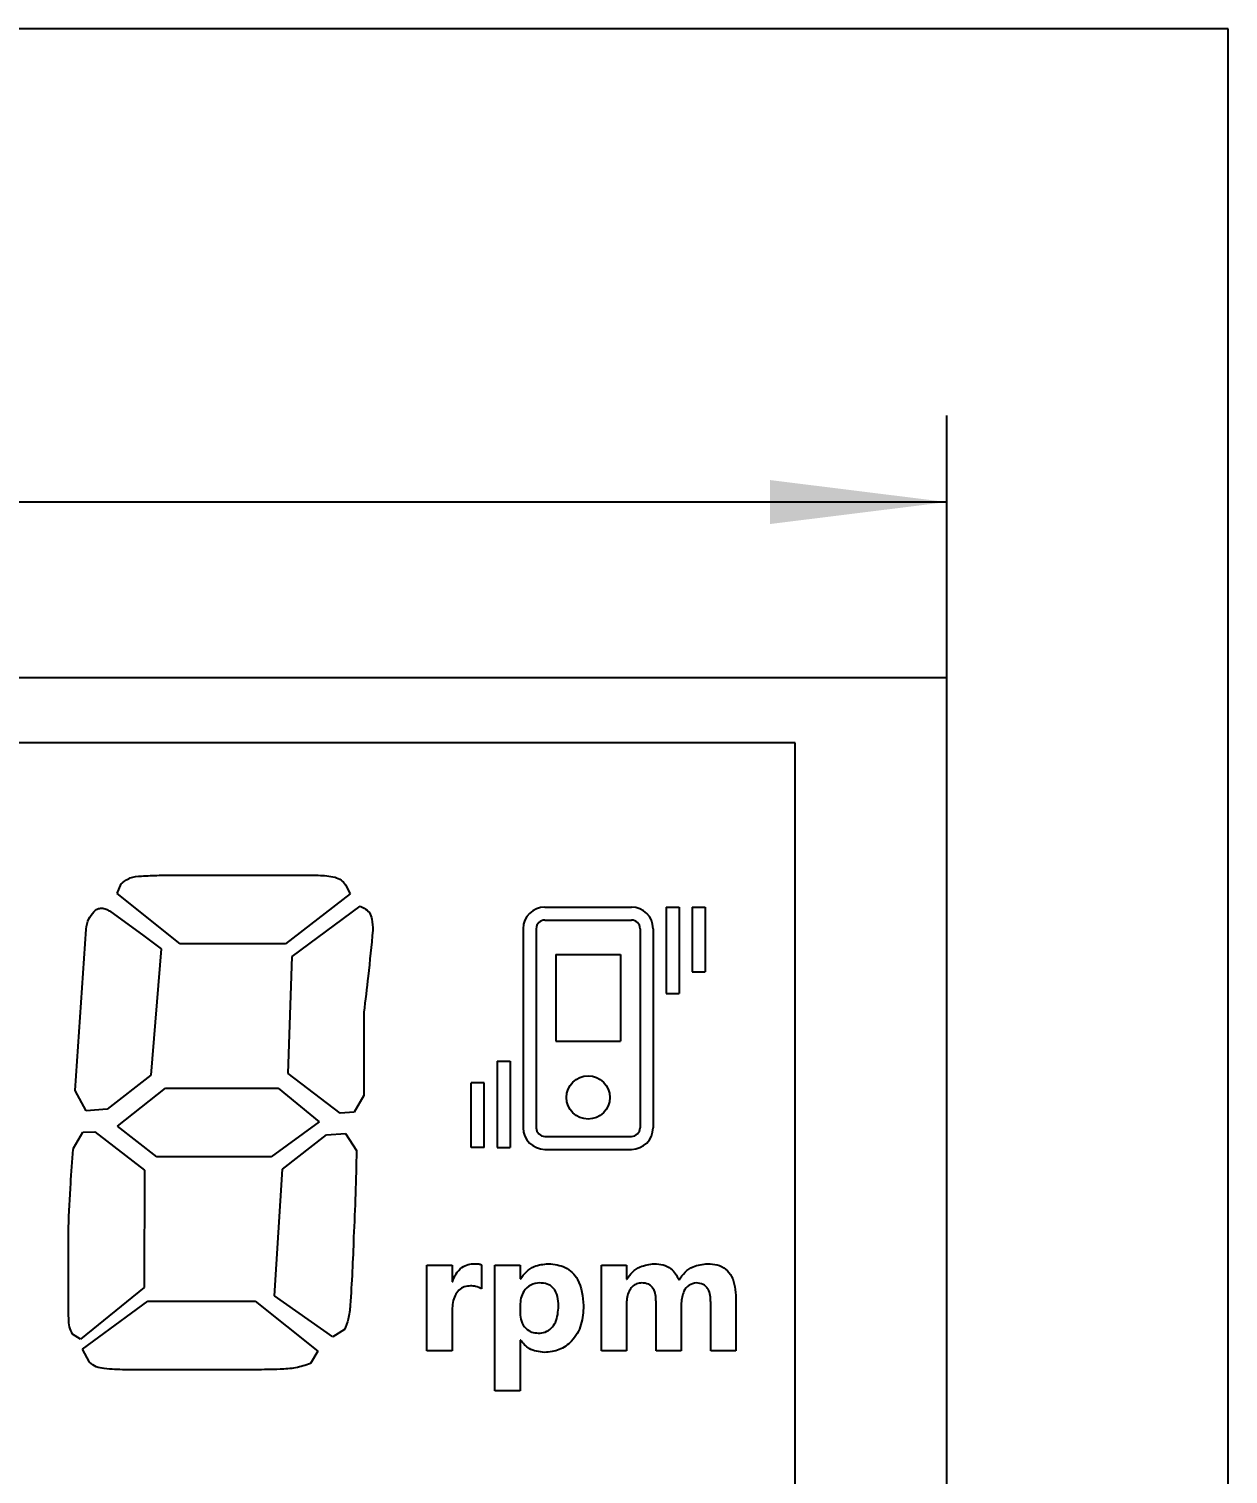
# Model space of a CAD drawing. Header units: millimetres. Extents: x 455 to 753, y 132 to 292.
# Drawn here: x 516.84 to 544.54, y 243.91 to 277.31 of the extents above; entities that cross this region are included whole.
import ezdxf

# ---------------------------------------------------------------- set-up
doc = ezdxf.new("R2010")
doc.units = ezdxf.units.MM
doc.layers.add('标注层', color=150, linetype='Continuous', lineweight=25)
doc.styles.add('SLDTEXTSTYLE2', font='hyswlongfangsong.ttf')
doc.dimstyles.new('SLDDIMSTYLE1', dxfattribs={"dimtxt": 3.5, "dimasz": 4.08, "dimexe": 0, "dimexo": 0.0625, "dimgap": 0.875, "dimtad": 2, "dimrnd": 1e-09, "dimzin": 12, "dimdsep": 46, "dimtxsty": 'SLDTEXTSTYLE2', "dimsah": 1, "dimcen": 0.09, "dimadec": 0, "dimazin": 3, "dimtfac": 1, "dimtofl": 0, "dimtmove": 0, "dimatfit": 3, "dimfxl": 0, "dimfrac": 2, "dimtolj": 1, "dimtzin": 12, "dimarcsym": 0})

# ---------------------------------------------------------------- blocks, each defined once
blk = doc.blocks.new('_D_2')
at = {"layer": '标注层'}
for p, q in [((486.045, 262.312), (486.045, 268.377)), ((538.045, 262.312), (538.045, 268.377)), ((538.045, 266.377), (486.045, 266.377))]:
    blk.add_line(p, q, dxfattribs=at)
for points in [[(486.045, 266.377), (490.125, 265.869), (490.125, 266.885)], [(538.045, 266.377), (533.965, 266.885), (533.965, 265.869)]]:
    blk.add_solid(points, dxfattribs=at)
at = {"layer": '标注层', "insert": (506.98, 270.889), "char_height": 3.5, "attachment_point": 1, "style": 'SLDTEXTSTYLE2'}
blk.add_mtext('52', dxfattribs=at)

msp = doc.modelspace()

# ---------------------------------------------------------------- linework, layer by layer
at = {"color": 7, "linetype": 'Continuous', "lineweight": 25}
for p, q in [((544.545, 277.312), (479.545, 277.312)), ((544.545, 181.312), (544.545, 277.312)), ((538.045, 262.312), (486.045, 262.312)), ((538.045, 204.312), (538.045, 262.312)), ((534.545, 260.812), (489.545, 260.812)), ((534.545, 205.812), (534.545, 260.812)), ((518.877, 257.329), (518.969, 257.552)), ((519.847, 257.751), (523.525, 257.751)), ((524.155, 257.528), (524.262, 257.322)), ((520.336, 256.164), (518.877, 257.329)), ((524.262, 257.322), (522.771, 256.164)), ((518.701, 256.927), (519.497, 256.35)), ((522.92, 255.873), (524.49, 257.037)), ((524.49, 257.037), (524.587, 256.994)), ((528.76, 257.017), (530.76, 257.017)), ((531.56, 257.017), (531.86, 257.017)), ((531.56, 257.017), (531.56, 255.017)), ((531.86, 257.017), (531.86, 255.017)), ((532.16, 257.017), (532.46, 257.017)), ((532.16, 257.017), (532.16, 255.517)), ((532.46, 257.017), (532.46, 255.517)), ((528.26, 256.517), (528.26, 251.917)), ((528.56, 256.517), (528.56, 251.917)), ((528.76, 256.717), (530.76, 256.717)), ((530.96, 256.517), (530.96, 251.917)), ((531.26, 256.517), (531.26, 251.917)), ((517.912, 252.776), (518.163, 256.508)), ((519.497, 256.35), (519.897, 256.049)), ((519.897, 256.049), (519.658, 253.135)), ((522.771, 256.164), (520.336, 256.164)), ((522.833, 253.17), (522.92, 255.873)), ((529.01, 255.917), (529.01, 253.917)), ((529.01, 255.917), (530.51, 255.917)), ((530.51, 255.917), (530.51, 253.917)), ((532.16, 255.517), (532.46, 255.517)), ((531.56, 255.017), (531.86, 255.017)), ((524.579, 254.584), (524.579, 252.659)), ((529.01, 253.917), (530.51, 253.917)), ((524.028, 252.257), (522.833, 253.17)), ((527.66, 253.457), (527.66, 251.457)), ((527.66, 253.457), (527.96, 253.457)), ((527.96, 253.457), (527.96, 251.457)), ((519.658, 253.135), (518.647, 252.342)), ((527.06, 251.457), (527.06, 252.957)), ((527.36, 252.957), (527.06, 252.957)), ((527.36, 251.457), (527.36, 252.957)), ((518.165, 252.307), (517.912, 252.776)), ((518.885, 251.952), (519.998, 252.83)), ((519.998, 252.83), (522.602, 252.83)), ((522.602, 252.83), (523.547, 252.056)), ((524.579, 252.659), (524.356, 252.275)), ((518.647, 252.342), (518.165, 252.307)), ((524.356, 252.275), (524.028, 252.257)), ((519.797, 251.243), (518.885, 251.952)), ((523.547, 252.056), (522.434, 251.243)), ((517.868, 251.444), (518.084, 251.813)), ((518.084, 251.813), (518.366, 251.821)), ((518.366, 251.821), (519.512, 250.933)), ((522.697, 250.96), (523.714, 251.756)), ((523.714, 251.756), (524.152, 251.781)), ((524.152, 251.781), (524.408, 251.387)), ((528.76, 251.717), (530.76, 251.717)), ((522.434, 251.243), (519.797, 251.243)), ((527.36, 251.457), (527.06, 251.457)), ((527.66, 251.457), (527.96, 251.457)), ((528.76, 251.417), (530.76, 251.417)), ((519.512, 250.933), (519.5, 248.222)), ((522.516, 248.031), (522.697, 250.96)), ((517.754, 247.803), (517.754, 249.611)), ((526.037, 246.76), (526.037, 248.74)), ((526.037, 248.74), (526.617, 248.74)), ((526.617, 248.74), (526.617, 248.354)), ((527.3, 248.75), (527.3, 248.194)), ((527.608, 245.838), (527.608, 248.74)), ((527.608, 248.74), (528.188, 248.74)), ((528.188, 248.74), (528.188, 248.424)), ((530.066, 246.76), (530.066, 248.74)), ((530.066, 248.74), (530.644, 248.74)), ((530.644, 248.74), (530.644, 248.417)), ((519.5, 248.222), (518.036, 247.034)), ((526.617, 248.354), (526.624, 248.354)), ((528.188, 248.424), (528.195, 248.424)), ((530.644, 248.417), (530.651, 248.417)), ((518.081, 246.803), (519.587, 247.91)), ((519.587, 247.91), (522.064, 247.91)), ((522.064, 247.91), (523.513, 246.756)), ((523.865, 247.084), (522.516, 248.031)), ((530.647, 247.854), (530.647, 246.76)), ((531.329, 246.76), (531.329, 247.894)), ((531.91, 247.86), (531.91, 246.76)), ((532.593, 246.76), (532.593, 247.879)), ((533.173, 247.981), (533.173, 246.76)), ((526.617, 247.703), (526.617, 246.76)), ((528.188, 247.806), (528.188, 247.638)), ((524.133, 247.252), (523.865, 247.084)), ((518.036, 247.034), (517.85, 247.143)), ((528.188, 247.011), (528.188, 245.838)), ((528.195, 247.011), (528.188, 247.011)), ((518.24, 246.498), (518.081, 246.803)), ((523.513, 246.756), (523.346, 246.466)), ((526.617, 246.76), (526.037, 246.76)), ((530.647, 246.76), (530.066, 246.76)), ((531.91, 246.76), (531.329, 246.76)), ((533.173, 246.76), (532.593, 246.76)), ((522.074, 246.322), (519.061, 246.322)), ((528.188, 245.838), (527.608, 245.838))]:
    msp.add_line(p, q, dxfattribs=at)
msp.add_circle((529.76, 252.617), 0.5, dxfattribs=at)
for centre, radius, start, end in [((528.76, 256.517), 0.5, 90, 180), ((530.76, 256.517), 0.5, 0, 90), ((528.76, 256.517), 0.2, 90, 180), ((530.76, 256.517), 0.2, 0, 90), ((528.76, 251.917), 0.5, 180, 270), ((528.76, 251.917), 0.2, 180, 270), ((530.76, 251.917), 0.2, 270, 0), ((530.76, 251.917), 0.5, 270, 0)]:
    msp.add_arc(centre, radius, start, end, dxfattribs=at)
for points, knots in [([(518.969, 257.552), (519.037, 257.606), (519.174, 257.714), (519.49, 257.739), (519.712, 257.746), (519.847, 257.751)], [0, 0, 0, 0, 0.274315, 0.556493, 1, 1, 1, 1]), ([(523.525, 257.751), (523.655, 257.746), (523.837, 257.739), (524.061, 257.652), (524.124, 257.569), (524.155, 257.528)], [0, 0, 0, 0, 0.559363, 0.780636, 1, 1, 1, 1]), ([(518.163, 256.508), (518.178, 256.59), (518.204, 256.736), (518.296, 256.852), (518.337, 256.903)], [0, 0, 0, 0, 0.55918, 1, 1, 1, 1]), ([(518.337, 256.903), (518.366, 256.931), (518.418, 256.981), (518.489, 256.99), (518.52, 256.994)], [0, 0, 0, 0, 0.559055, 1, 1, 1, 1]), ([(518.52, 256.994), (518.556, 256.989), (518.621, 256.979), (518.677, 256.943), (518.701, 256.927)], [0, 0, 0, 0, 0.557921, 1, 1, 1, 1]), ([(524.587, 256.994), (524.631, 256.962), (524.72, 256.898), (524.776, 256.705), (524.782, 256.567), (524.785, 256.483)], [0, 0, 0, 0, 0.277769, 0.559547, 1, 1, 1, 1]), ([(524.785, 256.483), (524.751, 256.128), (524.69, 255.494), (524.613, 254.862), (524.579, 254.584)], [0, 0, 0, 0, 0.5599514, 1, 1, 1, 1]), ([(517.754, 249.611), (517.77, 249.953), (517.793, 250.431), (517.83, 251.042), (517.855, 251.31), (517.868, 251.444)], [0, 0, 0, 0, 0.560112, 0.780161, 1, 1, 1, 1]), ([(524.408, 251.387), (524.401, 251.053), (524.388, 250.385), (524.344, 249.456), (524.315, 248.598), (524.28, 248.075), (524.262, 247.813)], [0, 0, 0, 0, 0.279977, 0.5600198, 0.7800548, 1, 1, 1, 1]), ([(526.624, 248.354), (526.649, 248.417), (526.698, 248.542), (526.827, 248.685), (526.985, 248.764), (527.091, 248.771), (527.144, 248.774)], [0, 0, 0, 0, 0.280389, 0.559957, 0.779857, 1, 1, 1, 1]), ([(527.144, 248.774), (527.174, 248.774), (527.227, 248.774), (527.278, 248.757), (527.3, 248.75)], [0, 0, 0, 0, 0.5604613, 1, 1, 1, 1]), ([(528.195, 248.424), (528.239, 248.481), (528.325, 248.596), (528.544, 248.744), (528.731, 248.763), (528.844, 248.774)], [0, 0, 0, 0, 0.28068, 0.561084, 1, 1, 1, 1]), ([(528.844, 248.774), (528.979, 248.76), (529.248, 248.731), (529.605, 248.364), (529.637, 248.017), (529.656, 247.805)], [0, 0, 0, 0, 0.280465, 0.560241, 1, 1, 1, 1]), ([(530.651, 248.417), (530.693, 248.474), (530.778, 248.59), (530.994, 248.734), (531.177, 248.759), (531.289, 248.774)], [0, 0, 0, 0, 0.280619, 0.561257, 1, 1, 1, 1]), ([(531.289, 248.774), (531.357, 248.77), (531.493, 248.761), (531.721, 248.652), (531.808, 248.496), (531.86, 248.401)], [0, 0, 0, 0, 0.2812269, 0.5616846, 1, 1, 1, 1]), ([(531.86, 248.401), (531.904, 248.462), (531.99, 248.584), (532.215, 248.742), (532.408, 248.762), (532.527, 248.774)], [0, 0, 0, 0, 0.280792, 0.56117, 1, 1, 1, 1]), ([(532.527, 248.774), (532.6, 248.77), (532.745, 248.762), (532.948, 248.663), (533.149, 248.407), (533.163, 248.157), (533.173, 247.981)], [0, 0, 0, 0, 0.187463, 0.374277, 0.561021, 1, 1, 1, 1]), ([(527.045, 248.262), (526.995, 248.258), (526.896, 248.25), (526.768, 248.167), (526.64, 247.989), (526.627, 247.821), (526.617, 247.703)], [0, 0, 0, 0, 0.187056, 0.373886, 0.561047, 1, 1, 1, 1]), ([(527.3, 248.194), (527.255, 248.216), (527.174, 248.257), (527.084, 248.26), (527.045, 248.262)], [0, 0, 0, 0, 0.559282, 1, 1, 1, 1]), ([(528.643, 248.33), (528.57, 248.321), (528.423, 248.303), (528.274, 248.15), (528.198, 247.978), (528.191, 247.863), (528.188, 247.806)], [0, 0, 0, 0, 0.279039, 0.558328, 0.778978, 1, 1, 1, 1]), ([(529.076, 247.799), (529.073, 247.872), (529.066, 248.017), (528.981, 248.212), (528.816, 248.319), (528.701, 248.327), (528.643, 248.33)], [0, 0, 0, 0, 0.281249, 0.560213, 0.779427, 1, 1, 1, 1]), ([(531.003, 248.33), (530.961, 248.327), (530.878, 248.319), (530.773, 248.244), (530.667, 248.095), (530.655, 247.954), (530.647, 247.854)], [0, 0, 0, 0, 0.186923, 0.373728, 0.560967, 1, 1, 1, 1]), ([(531.329, 247.894), (531.324, 248.001), (531.317, 248.134), (531.22, 248.258), (531.134, 248.319), (531.055, 248.326), (531.003, 248.33)], [0, 0, 0, 0, 0.498607, 0.624304, 0.749896, 1, 1, 1, 1]), ([(532.265, 248.33), (532.204, 248.319), (532.082, 248.296), (531.939, 248.112), (531.921, 247.955), (531.91, 247.86)], [0, 0, 0, 0, 0.278507, 0.55946, 1, 1, 1, 1]), ([(532.593, 247.879), (532.587, 247.988), (532.58, 248.124), (532.485, 248.253), (532.399, 248.317), (532.318, 248.325), (532.265, 248.33)], [0, 0, 0, 0, 0.4988976, 0.6246328, 0.75023, 1, 1, 1, 1]), ([(517.85, 247.143), (517.823, 247.2), (517.768, 247.314), (517.759, 247.542), (517.756, 247.704), (517.754, 247.803)], [0, 0, 0, 0, 0.276534, 0.558593, 1, 1, 1, 1]), ([(524.262, 247.813), (524.253, 247.705), (524.238, 247.511), (524.165, 247.331), (524.133, 247.252)], [0, 0, 0, 0, 0.55934, 1, 1, 1, 1]), ([(528.188, 247.638), (528.193, 247.572), (528.204, 247.439), (528.307, 247.28), (528.452, 247.183), (528.556, 247.174), (528.608, 247.169)], [0, 0, 0, 0, 0.280392, 0.55993, 0.779793, 1, 1, 1, 1]), ([(528.608, 247.169), (528.663, 247.174), (528.774, 247.182), (528.917, 247.277), (529.055, 247.478), (529.067, 247.667), (529.076, 247.799)], [0, 0, 0, 0, 0.187042, 0.373555, 0.560616, 1, 1, 1, 1]), ([(529.656, 247.805), (529.647, 247.656), (529.628, 247.36), (529.419, 246.991), (529.102, 246.758), (528.869, 246.736), (528.752, 246.725)], [0, 0, 0, 0, 0.2806916, 0.560181, 0.7798944, 1, 1, 1, 1]), ([(528.752, 246.725), (528.626, 246.739), (528.402, 246.764), (528.259, 246.935), (528.195, 247.011)], [0, 0, 0, 0, 0.559164, 1, 1, 1, 1]), ([(519.061, 246.322), (518.901, 246.327), (518.678, 246.334), (518.387, 246.378), (518.289, 246.458), (518.24, 246.498)], [0, 0, 0, 0, 0.562598, 0.783601, 1, 1, 1, 1]), ([(523.346, 246.466), (523.232, 246.429), (523.003, 246.354), (522.572, 246.33), (522.263, 246.325), (522.074, 246.322)], [0, 0, 0, 0, 0.278674, 0.559171, 1, 1, 1, 1])]:
    msp.add_open_spline(points, degree=3, knots=knots, dxfattribs=at)

# ---------------------------------------------------------------- dimensions: what is measured, and where the dimension line sits
at = {"layer": '标注层'}
dim = msp.add_linear_dim(base=(486.045, 266.377), p1=(538.045, 262.312), p2=(486.045, 262.312), angle=0, dimstyle='SLDDIMSTYLE1', dxfattribs=at)
dim.commit()
dim.dimension.update_dxf_attribs({"geometry": '_D_2', "text_midpoint": (508.516, 266.377), "dimtype": 160})

doc.saveas('drawing.dxf')
